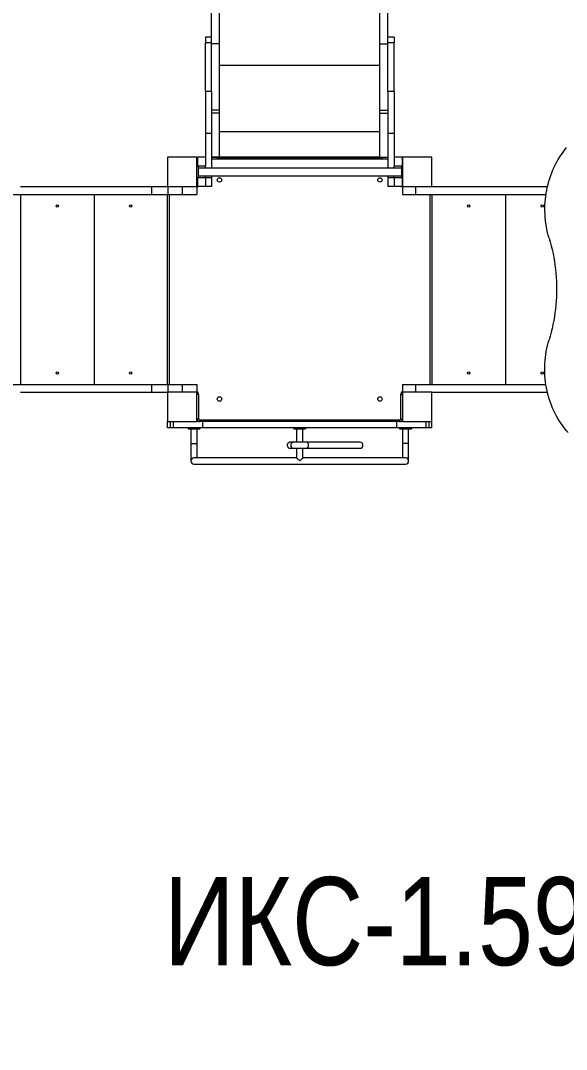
# Model space of a CAD drawing. Header units: millimetres. Extents: x -6280 to 5617, y -5845 to 6834.
# Drawn here: x -2646 to -788, y -813 to 2690 of the extents above; entities that cross this region are included whole.
import ezdxf

# ---------------------------------------------------------------- set-up
doc = ezdxf.new("R2010")
doc.units = ezdxf.units.MM
for name, color, linetype in [('DIKOM_АРТИКУЛ', 7, 'Continuous'), ('DIKOM_ОБЪЕКТ', 7, 'Continuous'), ('DIKOM_РАЗМЕР_ЗОНА', 7, 'Continuous'), ('DIKOM_РАЗМЕР_ОБЪЕКТА', 7, 'Continuous')]:
    doc.layers.add(name, color=color, linetype=linetype)
doc.styles.add('style1', font='arial.ttf', dxfattribs={"width": 0.8})
doc.dimstyles.new('1-50', dxfattribs={"dimtxt": 300, "dimasz": 200, "dimexe": 100, "dimexo": 0, "dimgap": 100, "dimtad": 1, "dimtxsty": 'style1', "dimcen": 200, "dimclrd": 7, "dimclre": 7, "dimclrt": 7, "dimadec": 1, "dimazin": 2, "dimtfac": 1, "dimtmove": 0, "dimatfit": 2, "dimfxl": 0, "dimlwd": 25, "dimlwe": 18, "dimarcsym": 0})

# ---------------------------------------------------------------- blocks, each defined once
blk = doc.blocks.new('*D9')
at = {"layer": 'Defpoints', "color": 0, "transparency": 16777216}
for p in [(2521.2, 1712.8), (-4779.9, 1437.8), (2521.2, -5186.4)]:
    blk.add_point(p, dxfattribs=at)
at = {"layer": 'DIKOM_РАЗМЕР_ОБЪЕКТА', "color": 7, "lineweight": 18, "transparency": 16777216}
for p, q in [((2521.2, 1712.8), (2521.2, -5286.4)), ((-4779.9, 1437.8), (-4779.9, -5286.4))]:
    blk.add_line(p, q, dxfattribs=at)
at = {"layer": 'DIKOM_РАЗМЕР_ОБЪЕКТА', "color": 7, "lineweight": 25, "transparency": 16777216}
blk.add_line((-4579.9, -5186.4), (2321.2, -5186.4), dxfattribs=at)
at = {"layer": 'DIKOM_РАЗМЕР_ОБЪЕКТА', "color": 7, "transparency": 16777216}
for points in [[(-4579.9, -5153.1), (-4579.9, -5219.8), (-4779.9, -5186.4)], [(2321.2, -5153.1), (2321.2, -5219.8), (2521.2, -5186.4)]]:
    blk.add_solid(points, dxfattribs=at)
at = {"layer": 'DIKOM_РАЗМЕР_ОБЪЕКТА', "color": 7, "transparency": 16777216, "insert": (-601.8, -4933.2), "char_height": 300, "attachment_point": 5, "style": 'style1'}
blk.add_mtext('7300', dxfattribs=at)
blk = doc.blocks.new('*D10')
at = {"layer": 'Defpoints', "color": 0, "transparency": 16777216}
for p in [(-1402.6, 4834.7), (550.5, -2547.6), (4227.1, -2547.6)]:
    blk.add_point(p, dxfattribs=at)
at = {"layer": 'DIKOM_РАЗМЕР_ОБЪЕКТА', "color": 7, "lineweight": 18, "transparency": 16777216}
for p, q in [((-1402.6, 4834.7), (4327.1, 4834.7)), ((550.5, -2547.6), (4327.1, -2547.6))]:
    blk.add_line(p, q, dxfattribs=at)
at = {"layer": 'DIKOM_РАЗМЕР_ОБЪЕКТА', "color": 7, "lineweight": 25, "transparency": 16777216}
blk.add_line((4227.1, 4634.7), (4227.1, -2347.6), dxfattribs=at)
at = {"layer": 'DIKOM_РАЗМЕР_ОБЪЕКТА', "color": 7, "transparency": 16777216}
for points in [[(4193.8, 4634.7), (4260.5, 4634.7), (4227.1, 4834.7)], [(4193.8, -2347.6), (4260.5, -2347.6), (4227.1, -2547.6)]]:
    blk.add_solid(points, dxfattribs=at)
at = {"layer": 'DIKOM_РАЗМЕР_ОБЪЕКТА', "color": 7, "transparency": 16777216, "insert": (3974, 1876.9), "char_height": 300, "attachment_point": 5, "rotation": 90, "style": 'style1'}
blk.add_mtext('7400', dxfattribs=at)
blk = doc.blocks.new('*D11')
at = {"layer": 'Defpoints', "color": 0, "transparency": 16777216}
for p in [(-6279.9, 1522.5), (4521.2, 1522.5), (4521.2, -5744.5)]:
    blk.add_point(p, dxfattribs=at)
at = {"layer": 'DIKOM_РАЗМЕР_ЗОНА', "color": 7, "lineweight": 18, "transparency": 16777216}
for p, q in [((-6279.9, 1522.5), (-6279.9, -5844.5)), ((4521.2, 1522.5), (4521.2, -5844.5))]:
    blk.add_line(p, q, dxfattribs=at)
at = {"layer": 'DIKOM_РАЗМЕР_ЗОНА', "color": 7, "lineweight": 25, "transparency": 16777216}
blk.add_line((-6079.9, -5744.5), (4321.2, -5744.5), dxfattribs=at)
at = {"layer": 'DIKOM_РАЗМЕР_ЗОНА', "color": 7, "transparency": 16777216}
for points in [[(-6079.9, -5711.2), (-6079.9, -5777.9), (-6279.9, -5744.5)], [(4321.2, -5711.2), (4321.2, -5777.9), (4521.2, -5744.5)]]:
    blk.add_solid(points, dxfattribs=at)
at = {"layer": 'DIKOM_РАЗМЕР_ЗОНА', "color": 7, "transparency": 16777216, "insert": (-569.1, -5491.3), "char_height": 300, "attachment_point": 5, "style": 'style1'}
blk.add_mtext('10800', dxfattribs=at)

msp = doc.modelspace()

# ---------------------------------------------------------------- linework, layer by layer
at = {"layer": 'DIKOM_ОБЪЕКТ', "color": 7, "linetype": 'Continuous', "lineweight": 15}
for p, q in [((-1995.972, 2610.072), (-1995.972, 3888.606)), ((-1968.972, 2610.072), (-1968.972, 3888.606)), ((-1422.972, 2610.072), (-1422.972, 3888.606)), ((-1395.972, 2610.072), (-1395.972, 3888.606)), ((-1995.972, 2633.171), (-2016.972, 2633.171)), ((-2016.972, 2633.171), (-2016.972, 2614.308)), ((-1374.972, 2633.171), (-1395.972, 2633.171)), ((-1374.972, 2633.171), (-1374.972, 2614.308)), ((-1995.972, 2614.308), (-2016.972, 2614.308)), ((-2016.972, 2448.161), (-2016.972, 2614.308)), ((-1968.972, 2610.072), (-1995.972, 2610.072)), ((-1995.972, 2595.609), (-1995.972, 2610.072)), ((-1995.972, 2448.161), (-1995.972, 2595.609)), ((-1968.972, 2385.095), (-1968.972, 2610.072)), ((-1422.972, 2610.072), (-1395.972, 2610.072)), ((-1422.972, 2385.095), (-1422.972, 2610.072)), ((-1374.972, 2614.308), (-1395.972, 2614.308)), ((-1395.972, 2595.609), (-1395.972, 2610.072)), ((-1395.972, 2448.161), (-1395.972, 2595.609)), ((-1374.972, 2448.161), (-1374.972, 2614.308)), ((-1968.972, 2537.281), (-1422.972, 2537.281)), ((-1995.972, 2448.161), (-2016.972, 2448.161)), ((-2016.972, 2448.161), (-2016.972, 2305.41)), ((-1995.972, 2448.161), (-1995.972, 2305.41)), ((-1374.972, 2448.161), (-1395.972, 2448.161)), ((-1395.972, 2448.161), (-1395.972, 2305.41)), ((-1374.972, 2448.161), (-1374.972, 2305.41)), ((-1968.972, 2385.095), (-1995.972, 2385.095)), ((-1968.972, 2374.262), (-1968.972, 2385.095)), ((-1422.972, 2385.095), (-1395.972, 2385.095)), ((-1422.972, 2374.262), (-1422.972, 2385.095)), ((-1968.972, 2374.262), (-1995.972, 2374.262)), ((-1968.972, 2224.264), (-1968.972, 2374.262)), ((-1422.972, 2374.262), (-1395.972, 2374.262)), ((-1422.972, 2224.264), (-1422.972, 2374.262)), ((-1968.972, 2312.304), (-1422.972, 2312.304)), ((-1995.972, 2305.41), (-2016.972, 2305.41)), ((-2016.972, 2305.41), (-2016.972, 2194.265)), ((-1995.972, 2305.41), (-1995.972, 2187.755)), ((-1374.972, 2305.41), (-1395.972, 2305.41)), ((-1395.972, 2305.41), (-1395.972, 2187.755)), ((-1374.972, 2305.41), (-1374.972, 2194.265)), ((-2145.972, 2224.255), (-2145.972, 2124.255)), ((-2045.972, 2224.255), (-2145.972, 2224.255)), ((-2045.972, 2124.255), (-2045.972, 2224.255)), ((-2045.972, 2224.255), (-2043.972, 2224.255)), ((-2045.972, 2214.255), (-2043.972, 2214.255)), ((-2016.972, 2224.261), (-2043.972, 2224.261)), ((-2043.972, 2224.261), (-2043.972, 2194.265)), ((-1968.972, 2224.264), (-1995.972, 2224.264)), ((-1995.972, 2224.255), (-1978.472, 2224.255)), ((-1395.972, 2218.255), (-1995.972, 2218.255)), ((-1978.472, 2224.255), (-1978.472, 2222.765)), ((-1978.472, 2222.765), (-1413.472, 2222.765)), ((-1968.972, 2225.765), (-1422.972, 2225.765)), ((-1422.972, 2224.264), (-1395.972, 2224.264)), ((-1413.472, 2224.255), (-1413.472, 2222.765)), ((-1413.472, 2224.255), (-1395.972, 2224.255)), ((-1347.972, 2224.261), (-1374.972, 2224.261)), ((-1347.972, 2224.261), (-1347.972, 2194.265)), ((-1345.972, 2224.255), (-1347.972, 2224.255)), ((-1345.972, 2214.255), (-1347.972, 2214.255)), ((-1245.972, 2224.255), (-1345.972, 2224.255)), ((-1345.972, 2224.255), (-1345.972, 2124.255)), ((-1245.972, 2124.255), (-1245.972, 2224.255)), ((-2041.972, 2194.255), (-2045.972, 2194.255)), ((-2016.972, 2194.265), (-2043.972, 2194.265)), ((-2043.972, 2194.255), (-2043.972, 2194.265)), ((-2041.972, 2194.255), (-2041.972, 2154.255)), ((-1349.972, 2187.755), (-2041.972, 2187.755)), ((-2016.972, 2194.671), (-2016.972, 2194.265)), ((-2016.972, 2187.755), (-2016.972, 2194.265)), ((-1374.972, 2194.671), (-1374.972, 2194.265)), ((-1347.972, 2194.265), (-1374.972, 2194.265)), ((-1374.972, 2187.755), (-1374.972, 2194.265)), ((-1345.972, 2194.255), (-1349.972, 2194.255)), ((-1349.972, 2194.255), (-1349.972, 2154.255)), ((-1347.972, 2194.255), (-1347.972, 2194.265)), ((-2041.972, 2154.255), (-2045.972, 2154.255)), ((-2043.972, 2154.255), (-2043.972, 2124.255)), ((-2041.972, 2160.755), (-1349.972, 2160.755)), ((-2016.972, 2154.255), (-2041.972, 2154.255)), ((-2016.972, 2154.255), (-2016.972, 2160.755)), ((-1995.972, 2154.259), (-2016.972, 2154.259)), ((-2016.972, 2154.255), (-2016.972, 2124.255)), ((-1995.972, 2160.755), (-1995.972, 2154.259)), ((-1995.972, 2154.259), (-1995.972, 2124.26)), ((-1395.972, 2160.755), (-1395.972, 2154.259)), ((-1374.972, 2154.259), (-1395.972, 2154.259)), ((-1395.972, 2154.259), (-1395.972, 2124.26)), ((-1374.972, 2154.255), (-1374.972, 2160.755)), ((-1374.972, 2154.255), (-1374.972, 2124.255)), ((-1349.972, 2154.255), (-1374.972, 2154.255)), ((-1345.972, 2154.255), (-1349.972, 2154.255)), ((-1347.972, 2154.255), (-1347.972, 2124.255)), ((-2645.972, 2124.255), (-2200.836, 2124.255)), ((-2200.836, 2124.255), (-2200.836, 2097.255)), ((-2200.836, 2124.255), (-2145.972, 2124.255)), ((-2145.972, 2124.255), (-2045.972, 2124.255)), ((-2144.605, 2124.255), (-2144.605, 2097.255)), ((-2095.972, 2124.255), (-2095.972, 2097.255)), ((-2045.972, 2132.255), (-2043.972, 2132.255)), ((-2045.972, 2124.255), (-2045.972, 2097.255)), ((-2016.972, 2124.255), (-2043.972, 2124.255)), ((-1995.972, 2124.26), (-2016.972, 2124.26)), ((-1374.972, 2124.26), (-1395.972, 2124.26)), ((-1347.972, 2124.255), (-1374.972, 2124.255)), ((-1345.972, 2132.255), (-1347.972, 2132.255)), ((-1345.972, 2124.255), (-1245.972, 2124.255)), ((-1345.972, 2124.255), (-1345.972, 2097.255)), ((-1302.203, 2124.255), (-1302.203, 2097.255)), ((-1245.972, 2124.255), (-853.151, 2124.255)), ((-2702.203, 2097.255), (-2200.836, 2097.255)), ((-2645.969, 2097.255), (-2645.969, 1451.255)), ((-2395.969, 2097.255), (-2395.969, 1451.255)), ((-2200.836, 2097.255), (-2144.605, 2097.255)), ((-2145.972, 1451.255), (-2145.972, 2097.255)), ((-2144.605, 2097.255), (-2095.972, 2097.255)), ((-2139.972, 2097.255), (-2139.972, 1451.255)), ((-2095.972, 2097.255), (-2045.972, 2097.255)), ((-1345.972, 2097.255), (-1302.203, 2097.255)), ((-1302.203, 2097.255), (-858.188, 2097.255)), ((-1251.972, 1451.255), (-1251.972, 2097.255)), ((-1245.972, 2097.255), (-1245.972, 1451.255)), ((-1245.969, 2097.255), (-1245.969, 1451.255)), ((-995.969, 2097.255), (-995.969, 1451.255)), ((-2702.203, 1451.255), (-2200.836, 1451.255)), ((-2200.836, 1451.255), (-2200.836, 1424.255)), ((-2200.836, 1451.255), (-2144.605, 1451.255)), ((-2144.605, 1451.255), (-2144.605, 1424.255)), ((-2144.605, 1451.255), (-2095.972, 1451.255)), ((-2095.972, 1451.255), (-2045.972, 1451.255)), ((-2095.972, 1451.255), (-2095.972, 1424.255)), ((-2045.972, 1451.255), (-2045.972, 1424.255)), ((-1345.972, 1451.255), (-1345.972, 1424.255)), ((-1345.972, 1451.255), (-1302.203, 1451.255)), ((-1302.203, 1451.255), (-1302.203, 1424.255)), ((-1302.203, 1451.255), (-858.492, 1451.255)), ((-2645.972, 1424.255), (-2200.836, 1424.255)), ((-2200.836, 1424.255), (-2145.972, 1424.255)), ((-2145.972, 1424.255), (-2145.972, 1324.255)), ((-2045.972, 1424.255), (-2145.972, 1424.255)), ((-2045.972, 1324.255), (-2045.972, 1424.255)), ((-2039.972, 1416.255), (-2045.972, 1416.255)), ((-2039.972, 1416.255), (-2039.972, 1334.255)), ((-1351.972, 1334.255), (-1351.972, 1416.255)), ((-1351.972, 1416.255), (-1345.972, 1416.255)), ((-1245.972, 1424.255), (-1345.972, 1424.255)), ((-1345.972, 1424.255), (-1345.972, 1324.255)), ((-1245.972, 1324.255), (-1245.972, 1424.255)), ((-1245.972, 1424.255), (-853.259, 1424.255)), ((-2039.972, 1334.255), (-2045.972, 1334.255)), ((-1351.972, 1334.255), (-1345.972, 1334.255)), ((-2145.972, 1303.255), (-2145.972, 1324.255)), ((-2145.972, 1324.255), (-2045.972, 1324.255)), ((-2135.972, 1303.255), (-2145.972, 1303.255)), ((-2135.972, 1303.255), (-2135.972, 1324.255)), ((-2125.972, 1303.255), (-2135.972, 1303.255)), ((-2125.972, 1303.255), (-2125.972, 1324.255)), ((-2025.972, 1303.255), (-2125.972, 1303.255)), ((-2075.972, 1303.255), (-2075.972, 1300.255)), ((-2075.972, 1300.255), (-2070.972, 1300.255)), ((-2070.972, 1303.255), (-2070.972, 1300.255)), ((-2070.972, 1300.255), (-2055.972, 1300.255)), ((-2066.472, 1300.255), (-2066.472, 1250.255)), ((-2055.972, 1300.255), (-2040.972, 1300.255)), ((-2025.972, 1324.255), (-2045.972, 1324.255)), ((-2045.472, 1250.255), (-2045.472, 1300.255)), ((-2040.972, 1303.255), (-2040.972, 1300.255)), ((-2040.972, 1300.255), (-2035.972, 1300.255)), ((-2035.972, 1330.255), (-1355.972, 1330.255)), ((-2035.972, 1330.255), (-2035.972, 1324.255)), ((-2035.972, 1303.255), (-2035.972, 1300.255)), ((-2025.972, 1303.255), (-2025.972, 1324.255)), ((-1365.972, 1324.255), (-2025.972, 1324.255)), ((-1365.972, 1303.255), (-2025.972, 1303.255)), ((-1715.972, 1303.255), (-1715.972, 1300.255)), ((-1715.972, 1300.255), (-1710.972, 1300.255)), ((-1710.972, 1303.255), (-1710.972, 1300.255)), ((-1710.972, 1300.255), (-1680.972, 1300.255)), ((-1706.472, 1300.255), (-1706.472, 1254.611)), ((-1685.472, 1254.631), (-1685.472, 1300.255)), ((-1680.972, 1303.255), (-1680.972, 1300.255)), ((-1680.972, 1300.255), (-1675.972, 1300.255)), ((-1675.972, 1303.255), (-1675.972, 1300.255)), ((-1365.972, 1303.255), (-1365.972, 1324.255)), ((-1345.972, 1324.255), (-1365.972, 1324.255)), ((-1265.972, 1303.255), (-1365.972, 1303.255)), ((-1355.972, 1330.255), (-1355.972, 1324.255)), ((-1355.972, 1303.255), (-1355.972, 1300.255)), ((-1355.972, 1300.255), (-1350.972, 1300.255)), ((-1350.972, 1303.255), (-1350.972, 1300.255)), ((-1350.972, 1300.255), (-1335.972, 1300.255)), ((-1346.472, 1300.255), (-1346.472, 1250.255)), ((-1345.972, 1324.255), (-1245.972, 1324.255)), ((-1335.972, 1300.255), (-1320.972, 1300.255)), ((-1325.472, 1250.255), (-1325.472, 1300.255)), ((-1320.972, 1303.255), (-1320.972, 1300.255)), ((-1320.972, 1300.255), (-1315.972, 1300.255)), ((-1315.972, 1303.255), (-1315.972, 1300.255)), ((-1265.972, 1303.255), (-1265.972, 1324.255)), ((-1255.972, 1303.255), (-1265.972, 1303.255)), ((-1255.972, 1303.255), (-1255.972, 1324.255)), ((-1245.972, 1303.255), (-1255.972, 1303.255)), ((-1245.972, 1303.255), (-1245.972, 1324.255)), ((-2066.472, 1250.255), (-2066.472, 1190.255)), ((-2066.472, 1250.255), (-2045.472, 1250.255)), ((-2045.472, 1200.755), (-2045.472, 1250.255)), ((-1706.472, 1233.517), (-1706.472, 1200.669)), ((-1685.472, 1200.683), (-1685.472, 1233.537)), ((-1346.472, 1250.255), (-1346.472, 1200.755)), ((-1325.472, 1250.255), (-1346.472, 1250.255)), ((-1325.472, 1190.255), (-1325.472, 1250.255)), ((-1706.405, 1200.755), (-2055.972, 1200.755)), ((-1335.972, 1200.755), (-1685.557, 1200.755)), ((-2055.972, 1179.755), (-1335.972, 1179.755))]:
    msp.add_line(p, q, dxfattribs=at)
at = {"layer": 'DIKOM_ОБЪЕКТ', "color": 7, "linetype": 'Continuous', "lineweight": 15, "flags": 128}
for points in [[(-847.262, 1948.811), (-850.08, 1958.684), (-852.6, 1968.664), (-854.819, 1978.738), (-856.735, 1988.895), (-858.345, 1999.122), (-859.646, 2009.408), (-860.639, 2019.74), (-861.321, 2030.105), (-861.691, 2040.491), (-861.75, 2050.886), (-861.497, 2061.277), (-860.932, 2071.652), (-860.056, 2081.997), (-858.87, 2092.302), (-857.376, 2102.553), (-855.576, 2112.738), (-853.47, 2122.845), (-851.063, 2132.861), (-848.356, 2142.775), (-845.354, 2152.575), (-842.06, 2162.249), (-838.477, 2171.786), (-834.61, 2181.173), (-830.464, 2190.4), (-826.044, 2199.456), (-821.355, 2208.329), (-816.402, 2217.01), (-811.192, 2225.487), (-805.73, 2233.75), (-800.024, 2241.79), (-794.08, 2249.597), (-787.905, 2257.162)], [(-847.262, 1948.811), (-843.536, 1935.949), (-840.101, 1922.98), (-836.958, 1909.912), (-834.11, 1896.754), (-831.558, 1883.516), (-829.304, 1870.205), (-827.35, 1856.832), (-825.696, 1843.404), (-824.345, 1829.932), (-823.297, 1816.424), (-822.552, 1802.888), (-822.111, 1789.335), (-821.975, 1775.774), (-822.144, 1762.213), (-822.617, 1748.661), (-823.394, 1735.128), (-824.475, 1721.624), (-825.858, 1708.155), (-827.544, 1694.733), (-829.53, 1681.366), (-831.816, 1668.063), (-834.399, 1654.833), (-837.279, 1641.684), (-840.453, 1628.626), (-843.92, 1615.668), (-847.676, 1602.818)], [(-782.704, 1286.977), (-789.083, 1294.31), (-795.238, 1301.894), (-801.161, 1309.72), (-806.847, 1317.778), (-812.287, 1326.059), (-817.475, 1334.552), (-822.406, 1343.248), (-827.072, 1352.136), (-831.47, 1361.205), (-835.592, 1370.444), (-839.435, 1379.843), (-842.994, 1389.39), (-846.264, 1399.074), (-849.241, 1408.882), (-851.923, 1418.804), (-854.305, 1428.827), (-856.386, 1438.94), (-858.161, 1449.129), (-859.63, 1459.383), (-860.79, 1469.69), (-861.641, 1480.038), (-862.18, 1490.413), (-862.408, 1500.803), (-862.324, 1511.196), (-861.929, 1521.58), (-861.222, 1531.942), (-860.204, 1542.269), (-858.878, 1552.549), (-857.244, 1562.77), (-855.304, 1572.919), (-853.061, 1582.985), (-850.517, 1592.955), (-847.676, 1602.818)], [(-1676.252, 1254.638), (-1676.439, 1254.638), (-1676.994, 1254.638), (-1677.908, 1254.637), (-1679.164, 1254.636), (-1680.738, 1254.635), (-1682.601, 1254.633), (-1684.719, 1254.632), (-1687.051, 1254.629), (-1689.555, 1254.627), (-1692.183, 1254.625), (-1694.887, 1254.622), (-1697.617, 1254.619), (-1700.321, 1254.617), (-1702.95, 1254.614), (-1705.454, 1254.612), (-1707.786, 1254.609), (-1709.903, 1254.607), (-1711.767, 1254.605), (-1713.341, 1254.603), (-1714.596, 1254.602), (-1715.511, 1254.601), (-1716.066, 1254.6), (-1716.252, 1254.6)], [(-1716.232, 1233.506), (-1716.046, 1233.507), (-1715.49, 1233.508), (-1714.576, 1233.509), (-1713.32, 1233.51), (-1711.746, 1233.512), (-1709.883, 1233.514), (-1707.766, 1233.516), (-1705.433, 1233.518), (-1702.93, 1233.521), (-1700.301, 1233.523), (-1697.597, 1233.526), (-1694.867, 1233.529), (-1692.163, 1233.531), (-1689.534, 1233.534), (-1687.031, 1233.536), (-1684.698, 1233.538), (-1682.581, 1233.54), (-1680.718, 1233.542), (-1679.144, 1233.543), (-1677.888, 1233.544), (-1676.974, 1233.545), (-1676.418, 1233.545), (-1676.232, 1233.545)], [(-1716.232, 1233.506), (-1716.042, 1233.506), (-1715.477, 1233.507), (-1714.546, 1233.507), (-1713.267, 1233.508), (-1711.666, 1233.51), (-1709.771, 1233.511), (-1707.62, 1233.513), (-1706.472, 1233.514)], [(-1685.472, 1233.535), (-1685.416, 1233.535), (-1683.132, 1233.537), (-1681.115, 1233.539), (-1679.406, 1233.541), (-1678.039, 1233.542), (-1677.042, 1233.544), (-1676.436, 1233.545), (-1676.232, 1233.545)]]:
    msp.add_lwpolyline(points, dxfattribs=at)
at = {"layer": 'DIKOM_ОБЪЕКТ', "color": 7, "linetype": 'Continuous', "lineweight": 15}
for centre, radius in [((-1968.972, 2147.255), 7.5), ((-1422.972, 2147.255), 7.5), ((-2520.969, 2058.255), 4), ((-2270.969, 2058.255), 4), ((-1120.969, 2058.255), 4), ((-870.969, 2058.255), 4), ((-2520.969, 1490.255), 4), ((-2270.969, 1490.255), 4), ((-1120.969, 1490.255), 4), ((-870.969, 1490.255), 4), ((-1968.972, 1401.255), 7.5), ((-1422.972, 1401.255), 7.5)]:
    msp.add_circle(centre, radius, dxfattribs=at)
for centre, radius, start, end in [((-2035.972, 2214.255), 10, 143.130102, 180), ((-1355.972, 2214.255), 10, 0, 36.869898), ((-2053.972, 2132.255), 14, 304.849905, 325.150232), ((-1337.972, 2132.255), 14, 214.849768, 235.150095), ((-2053.972, 1416.255), 14, 0, 55.150095), ((-1337.972, 1416.255), 14, 124.849905, 180), ((-2035.972, 1334.255), 10, 180, 270), ((-2035.972, 1334.255), 4, 180, 270), ((-1355.972, 1334.255), 4, 270, 0), ((-1355.972, 1334.255), 10, 270, 0), ((-1491.513, 1244.088), 10.547, 270.175522, 89.719565), ((-2055.972, 1190.255), 10.5, 90, 180), ((-1335.972, 1190.255), 10.5, 0, 90), ((-2055.972, 1190.255), 10.5, 180, 270), ((-1335.972, 1190.255), 10.5, 270, 0)]:
    msp.add_arc(centre, radius, start, end, dxfattribs=at)
for points, knots in [([(-1728.045, 1254.552), (-1729.006, 1254.477), (-1730.896, 1254.331), (-1733.479, 1253.175), (-1735.403, 1251.674), (-1736.933, 1249.848), (-1738.118, 1247.568), (-1738.71, 1244.737), (-1738.5, 1241.793), (-1737.57, 1239.209), (-1736.022, 1236.926), (-1733.889, 1235.057), (-1731.111, 1233.714), (-1729.057, 1233.542), (-1728.047, 1233.458)], [0, 0, 0, 0, 0.09252046, 0.18184086, 0.25880235, 0.31513392, 0.39643637, 0.4861303, 0.57096052, 0.65773584, 0.728996, 0.81602336, 0.90952826, 1, 1, 1, 1]), ([(-1716.257, 1254.584), (-1716.778, 1254.583), (-1718.333, 1254.58), (-1720.61, 1254.575), (-1723.051, 1254.569), (-1725.106, 1254.564), (-1726.72, 1254.559), (-1727.846, 1254.555), (-1728.014, 1254.553), (-1728.099, 1254.551)], [0, 0, 0, 0, 0.0760392, 0.22707797, 0.37364215, 0.52422135, 0.67880493, 0.83739285, 1, 1, 1, 1]), ([(-1728.09, 1233.458), (-1728.06, 1233.458), (-1728, 1233.456), (-1727.475, 1233.454), (-1726.663, 1233.453), (-1725.578, 1233.452), (-1724.292, 1233.452), (-1722.887, 1233.451), (-1721.421, 1233.451), (-1719.942, 1233.451), (-1718.452, 1233.451), (-1716.98, 1233.451), (-1715.504, 1233.452), (-1714.028, 1233.452), (-1712.514, 1233.452), (-1710.97, 1233.453), (-1709.357, 1233.453), (-1707.858, 1233.454), (-1706.874, 1233.454), (-1706.472, 1233.454)], [0, 0, 0, 0, 0.09053233, 0.17867522, 0.26221515, 0.34116624, 0.4155346, 0.48532158, 0.54692349, 0.60444902, 0.6578953, 0.7072582, 0.75253423, 0.79823462, 0.84082128, 0.88362179, 0.92668763, 0.97001975, 1, 1, 1, 1]), ([(-1727.994, 1233.458), (-1727.944, 1233.459), (-1727.841, 1233.461), (-1727.087, 1233.465), (-1725.892, 1233.469), (-1724.21, 1233.473), (-1722.064, 1233.478), (-1719.523, 1233.484), (-1716.643, 1233.49), (-1713.48, 1233.496), (-1710.069, 1233.502), (-1707.669, 1233.507), (-1706.472, 1233.509)], [0, 0, 0, 0, 0.08816703, 0.17961888, 0.27437419, 0.37244802, 0.47385231, 0.57859413, 0.6804088, 0.78518728, 0.89292004, 1, 1, 1, 1]), ([(-1716.252, 1254.6), (-1716.256, 1254.6), (-1716.899, 1254.596), (-1718.298, 1254.471), (-1720.488, 1253.819), (-1722.791, 1252.506), (-1724.922, 1250.379), (-1726.47, 1247.459), (-1727.038, 1244.032), (-1726.457, 1240.608), (-1724.898, 1237.694), (-1722.76, 1235.575), (-1720.454, 1234.278), (-1718.264, 1233.612), (-1716.872, 1233.54), (-1716.232, 1233.506)], [0, 0, 0, 0, 0.00030961, 0.05827863, 0.12646419, 0.20578705, 0.2961071, 0.39556934, 0.50030656, 0.6050459, 0.70450821, 0.79483044, 0.87401057, 0.9420973, 1, 1, 1, 1]), ([(-1685.472, 1233.463), (-1683.3, 1233.464), (-1678.384, 1233.467), (-1666.248, 1233.473), (-1648.794, 1233.482), (-1626.304, 1233.495), (-1606.845, 1233.506), (-1590.835, 1233.514), (-1578.339, 1233.522), (-1566.029, 1233.528), (-1554.149, 1233.535), (-1542.922, 1233.54), (-1532.58, 1233.545), (-1525.103, 1233.548), (-1520.002, 1233.55), (-1516.791, 1233.551), (-1513.936, 1233.552), (-1511.902, 1233.552), (-1510.507, 1233.552), (-1509.64, 1233.552), (-1508.813, 1233.552), (-1508.022, 1233.552), (-1507.242, 1233.552), (-1506.44, 1233.552), (-1505.596, 1233.552), (-1504.663, 1233.552), (-1503.65, 1233.552), (-1502.57, 1233.551), (-1501.473, 1233.551), (-1500.369, 1233.551), (-1499.27, 1233.55), (-1498.183, 1233.549), (-1497.147, 1233.548), (-1496.158, 1233.547), (-1495.213, 1233.546), (-1494.282, 1233.545), (-1493.357, 1233.544), (-1492.429, 1233.543), (-1491.81, 1233.542), (-1491.494, 1233.541)], [0, 0, 0, 0, 0.02866175, 0.0648737, 0.15102397, 0.23711105, 0.32319864, 0.37016705, 0.41715896, 0.46416754, 0.51118045, 0.55818822, 0.60518095, 0.65215895, 0.67239815, 0.69219525, 0.71135396, 0.72987624, 0.73697912, 0.74398406, 0.75089115, 0.75770041, 0.76446812, 0.77182657, 0.77995298, 0.78884763, 0.79995406, 0.81206491, 0.82518076, 0.83930227, 0.85443009, 0.87056481, 0.88770695, 0.90430588, 0.92175176, 0.94004454, 0.95918391, 0.97916935, 1, 1, 1, 1]), ([(-1676.232, 1233.545), (-1675.592, 1233.579), (-1674.2, 1233.654), (-1672.011, 1234.325), (-1669.708, 1235.626), (-1667.574, 1237.75), (-1666.02, 1240.666), (-1665.446, 1244.092), (-1666.02, 1247.517), (-1667.574, 1250.434), (-1669.709, 1252.557), (-1672.015, 1253.867), (-1674.207, 1254.512), (-1675.606, 1254.638), (-1676.249, 1254.638), (-1676.252, 1254.638)], [0, 0, 0, 0, 0.0579055, 0.12599269, 0.20517272, 0.29549294, 0.39495661, 0.49969427, 0.60443193, 0.7038939, 0.79421413, 0.87353262, 0.94172084, 0.9996904, 1, 1, 1, 1]), ([(-1491.467, 1254.635), (-1491.785, 1254.635), (-1492.404, 1254.636), (-1493.329, 1254.637), (-1494.241, 1254.639), (-1495.147, 1254.64), (-1496.052, 1254.641), (-1496.942, 1254.642), (-1497.812, 1254.642), (-1498.657, 1254.643), (-1499.49, 1254.643), (-1500.304, 1254.644), (-1501.116, 1254.644), (-1501.93, 1254.645), (-1502.769, 1254.645), (-1503.631, 1254.645), (-1504.541, 1254.645), (-1505.503, 1254.645), (-1506.519, 1254.645), (-1507.592, 1254.646), (-1509.715, 1254.646), (-1513.201, 1254.645), (-1518.681, 1254.644), (-1525.075, 1254.642), (-1533.261, 1254.638), (-1543.514, 1254.633), (-1555.959, 1254.627), (-1569.152, 1254.62), (-1582.792, 1254.612), (-1597.814, 1254.604), (-1614.108, 1254.595), (-1631.529, 1254.585), (-1648.592, 1254.576), (-1663.369, 1254.568), (-1671.998, 1254.563), (-1675.396, 1254.562)], [0, 0, 0, 0, 0.02183586, 0.04259082, 0.06226407, 0.08085512, 0.09836385, 0.11479032, 0.12928711, 0.14282238, 0.15539651, 0.16700996, 0.17766317, 0.18841956, 0.1984178, 0.20845989, 0.21856318, 0.2287277, 0.23895351, 0.2492407, 0.25958938, 0.29704943, 0.33483302, 0.37262145, 0.41042114, 0.46443813, 0.51846811, 0.57250744, 0.62653632, 0.6805364, 0.74923764, 0.8179253, 0.88662308, 0.95535311, 1, 1, 1, 1]), ([(-1695.972, 1190.255), (-1695.977, 1190.26), (-1696.772, 1191.046), (-1698.387, 1192.634), (-1700.503, 1194.726), (-1702.303, 1196.512), (-1703.992, 1198.197), (-1705.449, 1199.667), (-1706.382, 1200.631), (-1706.385, 1200.658), (-1706.387, 1200.669)], [0, 0, 0, 0, 0.0010406, 0.16796342, 0.33976409, 0.4597761, 0.5826182, 0.76151747, 0.90372042, 1, 1, 1, 1]), ([(-1685.543, 1200.683), (-1685.522, 1200.701), (-1685.425, 1200.782), (-1685.917, 1200.263), (-1686.81, 1199.349), (-1687.964, 1198.187), (-1689.3, 1196.851), (-1690.958, 1195.204), (-1693.229, 1192.961), (-1694.938, 1191.269), (-1695.967, 1190.26), (-1695.972, 1190.255)], [0, 0, 0, 0, 0.03589373, 0.16201006, 0.29492517, 0.39653798, 0.50103746, 0.64034274, 0.78359609, 0.99895585, 1, 1, 1, 1])]:
    msp.add_open_spline(points, degree=3, knots=knots, dxfattribs=at)

# ---------------------------------------------------------------- texts
at = {"layer": 'DIKOM_АРТИКУЛ', "insert": (-2158.447, -226.328), "char_height": 300, "attachment_point": 1, "style": 'style1'}
msp.add_mtext_dynamic_manual_height_columns('ИКС-1.59A', width=1667.53662, gutter_width=20, heights=[0], dxfattribs=at)

# ---------------------------------------------------------------- dimensions: what is measured, and where the dimension line sits
at = {"layer": 'DIKOM_РАЗМЕР_ЗОНА'}
dim = msp.add_linear_dim(base=(4521.229, -5744.52), p1=(-6279.854, 1522.451), p2=(4521.229, 1522.451), text='10800', dimstyle='1-50', dxfattribs=at)
dim.commit()
dim.dimension.update_dxf_attribs({"geometry": '*D11', "text_midpoint": (-569.123, -5744.52), "dimtype": 160})
at = {"layer": 'DIKOM_РАЗМЕР_ОБЪЕКТА'}
dim = msp.add_linear_dim(base=(4227.136, -2547.593), p1=(-1402.596, 4834.681), p2=(550.528, -2547.593), angle=90, text='7400', dimstyle='1-50', dxfattribs=at)
dim.commit()
dim.dimension.update_dxf_attribs({"geometry": '*D10', "text_midpoint": (4227.136, 1876.857), "dimtype": 160})
dim = msp.add_linear_dim(base=(2521.229, -5186.431), p1=(-4779.854, 1437.755), p2=(2521.229, 1712.785), text='7300', dimstyle='1-50', dxfattribs=at)
dim.commit()
dim.dimension.update_dxf_attribs({"geometry": '*D9', "text_midpoint": (-601.814, -5186.431), "dimtype": 160})

doc.saveas('drawing.dxf')
